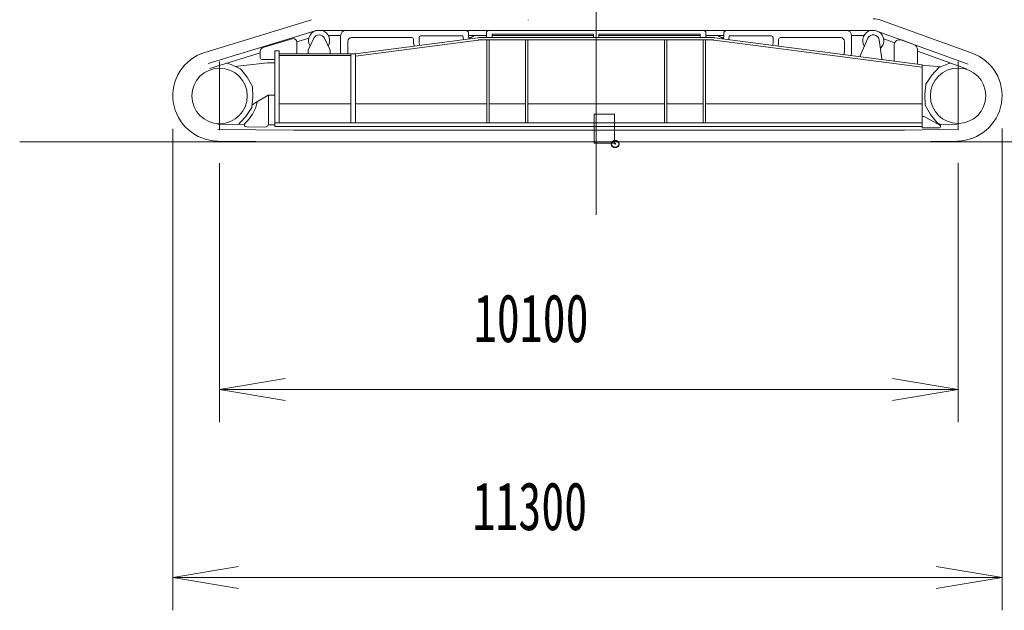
# Model space of a CAD drawing. Units: millimetres, scale not verified. Extents: x -79029 to 141934, y -6537 to 146590.
# Drawn here: x 52543 to 66028, y -5474 to 2620 of the extents above; entities that cross this region are included whole.
import ezdxf
from ezdxf.enums import TextEntityAlignment as Align

# ---------------------------------------------------------------- set-up
doc = ezdxf.new("R2010")
doc.units = ezdxf.units.MM
doc.header["$LTSCALE"] = 200
doc.header["$PDMODE"] = 32
doc.header["$PDSIZE"] = 100
doc.linetypes.add('USER2', pattern=[30, 24, -1.5, 3, -1.5])
for name, color, linetype, lineweight in [('0-0_0', 7, 'Continuous', 18), ('0-1_1', 3, 'Continuous', 18), ('0-2_2', 7, 'Continuous', 18)]:
    doc.layers.add(name, color=color, linetype=linetype, lineweight=lineweight)
doc.layers.add('0-3_Drafting_Hidden_Entities', color=1, linetype='Continuous')
doc.styles.add('ＭＳ ゴシック', font='')
doc.styles.get('ＭＳ ゴシック').set_extended_font_data('MS Gothic')

# ---------------------------------------------------------------- blocks, each defined once
blk = doc.blocks.new('HA33')
at = {"layer": '0-1_1'}
for p, q in [((2000, 57400), (2000, 2000)), ((82000, 57400), (2000, 57400)), ((82000, 2000), (82000, 57400)), ((2000, 2000), (82000, 2000))]:
    blk.add_line(p, q, dxfattribs=at)
at = {"layer": '0-3_Drafting_Hidden_Entities'}
blk.add_point((0, 0), dxfattribs=at)
blk = doc.blocks.new('_AH2_45')
at = {"layer": '0-0_0'}
blk.add_line((0, 0), (-200, 0), dxfattribs=at)
blk.add_lwpolyline([(-200, 33.33), (0, 0), (-200, -33.33)], dxfattribs=at)
blk = doc.blocks.new('D57943(1)')
at = {"layer": '0-2_2', "color": 2}
for p, q in [((-1024032, -52164), (-1024032, -762796)), ((998968, -51764), (998968, -762796)), ((-1024032, -672796), (-12532, -672796)), ((998968, -672796), (-12532, -672796))]:
    blk.add_line(p, q, dxfattribs=at)
at = {"layer": '0-2_2', "xscale": 900, "yscale": 900, "rotation": 180}
blk.add_blockref('_AH2_45', (-1024032, -672796), dxfattribs=at)
at = {"layer": '0-2_2', "xscale": 900, "yscale": 900}
blk.add_blockref('_AH2_45', (998968, -672796), dxfattribs=at)
at = {"layer": '0-2_2', "style": 'ＭＳ ゴシック', "width": 0.7}
blk.add_text('10100', height=132000, dxfattribs=at).set_placement((-327532, -582706), align=Align.BOTTOM_LEFT)
blk = doc.blocks.new('D57946(1)')
at = {"layer": '0-2_2', "color": 2}
for p, q in [((-1152006, 41836), (-1152006, -1278040)), ((1119292, 42236), (1119292, -1278040)), ((-1152006, -1188040), (-16357, -1188040)), ((1119292, -1188040), (-16357, -1188040))]:
    blk.add_line(p, q, dxfattribs=at)
at = {"layer": '0-2_2', "xscale": 900, "yscale": 900, "rotation": 180}
blk.add_blockref('_AH2_45', (-1152006, -1188040), dxfattribs=at)
at = {"layer": '0-2_2', "xscale": 900, "yscale": 900}
blk.add_blockref('_AH2_45', (1119292, -1188040), dxfattribs=at)
at = {"layer": '0-2_2', "style": 'ＭＳ ゴシック', "width": 0.7}
blk.add_text('11300', height=132000, dxfattribs=at).set_placement((-331357, -1097950), align=Align.BOTTOM_LEFT)
blk = doc.blocks.new('D57947(1)')
at = {"layer": '0-2_2', "color": 2}
for p, q in [((442568, 618034), (2672838, 618034)), ((2582838, 618034), (2582838, 312134)), ((2582838, 6234), (2582838, 312134)), ((2084339, 6234), (2672838, 6234))]:
    blk.add_line(p, q, dxfattribs=at)
at = {"layer": '0-2_2', "xscale": 900, "yscale": 900}
for p, rotation in [((2582838, 618034), 90), ((2582838, 6234), 270)]:
    blk.add_blockref('_AH2_45', p, dxfattribs=dict(at, rotation=rotation))
at = {"layer": '0-2_2', "style": 'ＭＳ ゴシック', "width": 0.7}
blk.add_text('3060', height=132000, rotation=90, dxfattribs=at).set_placement((2492748, 60134), align=Align.BOTTOM_LEFT)

msp = doc.modelspace()

# ---------------------------------------------------------------- linework, layer by layer
at = {"layer": '0-0_0', "color": 1, "linetype": 'USER2'}
for p, q in [((60438.3, -52.7), (60438.3, 5947.3)), ((55280.3, 2045.3), (55280.3, 1105.3)), ((65395.3, 2047.3), (65395.3, 1107.3))]:
    msp.add_line(p, q, dxfattribs=at)
at = {"layer": '0-0_0', "color": 4}
for p, q in [((56541.3, 2619.6), (55079.2, 2171.2)), ((65587.8, 2161.3), (64337.9, 2614.7)), ((56588.2, 2466.7), (55126.1, 2018.3)), ((56632.2, 2473.3), (56630.7, 2473.3)), ((64232.2, 2473.3), (56632.2, 2473.3)), ((65533.3, 2010.9), (64283.3, 2464.3)), ((56503.4, 2367.5), (56336.9, 2316.4)), ((56939.2, 2403.3), (56768.8, 2403.3)), ((58938.3, 2403.3), (58688.6, 2403.3)), ((60400.8, 2403.3), (59013.3, 2403.3)), ((61863.3, 2403.3), (60475.8, 2403.3)), ((64107.8, 2403.3), (63936.3, 2403.3)), ((64525.4, 2302), (64376.3, 2356.1)), ((55838.3, 2163.5), (55146.6, 1951.3)), ((65509.4, 1945.1), (64838.3, 2188.5)), ((55256.8, 1117), (56298.3, 1107.3)), ((55257.5, 1187), (55619.4, 1183.6)), ((55948.3, 1180.6), (56038.3, 1179.7)), ((56298.3, 1107.3), (56300.2, 1107.3)), ((56300.2, 1107.3), (64657.2, 1107.3)), ((64657.2, 1107.3), (64659.9, 1107.3)), ((64659.9, 1107.3), (65382.4, 1117.1)), ((65128.8, 1183.6), (65381.5, 1187.1)), ((55255.3, 957.1), (56296.8, 947.3)), ((56297, 947.3), (56300.2, 947.3)), ((56300.2, 947.3), (64657.2, 947.3)), ((64657.2, 947.3), (64661.8, 947.3)), ((64662, 947.3), (65384.6, 957.1))]:
    msp.add_line(p, q, dxfattribs=at)
at = {"layer": '0-0_0'}
for p, q in [((59505.8, 2617.1), (59505.8, 2613.3)), ((59509, 2617.1), (59505.8, 2617.1)), ((59509, 2617.1), (59509, 2613.3)), ((58663.3, 2473.3), (58688.3, 2448.3)), ((58958.3, 2473.3), (58938.3, 2453.3)), ((58938.3, 2423.3), (58938.3, 2453.3)), ((61938.3, 2453.3), (61918.3, 2473.3)), ((61938.3, 2453.3), (61938.3, 2423.3)), ((62187.3, 2448.3), (62212.3, 2473.3)), ((55873.9, 2238), (56273.9, 2358)), ((56338.3, 2310.1), (56338.3, 2152.3)), ((56938.3, 2398.3), (56938.3, 2152.3)), ((57038.3, 2323.3), (57038.3, 2152.3)), ((57913.3, 2373.3), (57088.3, 2373.3)), ((57140.3, 2152.6), (58816, 2372.3)), ((57140.7, 2120.3), (58820.1, 2340.6)), ((57938.3, 2300.7), (57938.3, 2348.3)), ((57938.3, 2300.7), (57944, 2258)), ((58013.3, 2373.3), (58013.3, 2310.7)), ((58019, 2267.8), (58013.3, 2310.7)), ((58613.6, 2398.3), (58038.3, 2398.3)), ((58613.6, 2398.3), (58620.5, 2346.7)), ((58698.2, 2368.2), (58698, 2368.1)), ((58773.2, 2403.3), (58771.5, 2402.1)), ((58830.5, 2373.3), (62060.6, 2373.3)), ((62046.1, 2341.3), (58830.5, 2341.3)), ((58938.3, 2423.3), (58938.3, 2373.3)), ((58940.3, 1207.3), (58940.3, 2341.3)), ((58972.3, 2341.3), (58972.3, 1207.3)), ((59013.3, 2373.3), (59013.3, 2423.3)), ((59013.3, 2423.3), (60400.8, 2423.3)), ((59472.3, 2341.3), (59472.3, 1207.3)), ((59504.3, 1207.3), (59504.3, 2341.3)), ((60400.8, 2423.3), (60400.8, 2373.3)), ((60475.8, 2423.3), (61863.3, 2423.3)), ((60475.8, 2373.3), (60475.8, 2423.3)), ((61372.3, 1207.3), (61372.3, 2341.3)), ((61404.3, 2341.3), (61404.3, 1207.3)), ((61454.3, 2373.3), (61459.3, 2373.3)), ((61863.3, 2423.3), (61863.3, 2373.3)), ((61904.3, 2341.3), (61904.3, 1207.3)), ((61936.3, 1207.3), (61936.3, 2341.3)), ((61938.3, 2373.3), (61938.3, 2423.3)), ((62187, 2403.3), (61938.3, 2403.3)), ((62547, 2276.3), (62056.5, 2340.6)), ((62060.6, 2372.3), (64905.5, 1999.2)), ((62103.5, 2403.3), (62105.1, 2402.1)), ((62178.4, 2368.2), (62178.6, 2368.2)), ((62255.1, 2346.8), (62262, 2398.3)), ((62837.3, 2398.3), (62262, 2398.3)), ((62862.3, 2310.7), (62856.6, 2267.9)), ((62862.3, 2310.7), (62862.3, 2373.3)), ((62931.6, 2258.1), (62937.3, 2300.7)), ((62937.3, 2348.3), (62937.3, 2300.7)), ((63787.3, 2373.3), (62962.3, 2373.3)), ((63837.3, 2181.7), (63837.3, 2323.3)), ((64054.7, 2123.9), (64160, 2364.4)), ((64312.4, 2344.4), (64352.1, 2084.9)), ((64618.9, 2341.3), (64788.9, 2279.4)), ((55838.3, 2097.3), (55838.3, 2190.1)), ((56038.3, 1157.3), (56038.3, 2192.3)), ((62547, 2276.3), (64905.3, 1967)), ((63837.3, 2181.6), (63831.9, 2139.9)), ((64518.3, 2050), (64518.3, 2270.8)), ((64838.3, 2208.9), (64838.3, 2008)), ((55936.3, 2027.5), (55614.7, 1991.7)), ((56038.3, 2072.3), (55863.3, 2072.3)), ((56098.3, 2152.3), (57080.3, 2152.3)), ((57080.3, 2127.3), (56098.3, 2127.3)), ((57080.3, 2152.3), (57140.3, 2152.3)), ((57080.3, 2152.3), (57080.3, 1207.3)), ((57140.3, 1207.3), (57140.3, 2152.3)), ((64053, 2111), (64054.7, 2123.9)), ((64352.1, 2084.9), (64350.4, 2072)), ((55495.1, 1978.4), (55614.7, 1991.7)), ((64905.3, 1999.2), (64905.3, 1137.3)), ((64905.3, 1997.3), (65157.8, 1974.8)), ((55945.3, 1585.3), (56038.3, 1585.3)), ((55951.3, 1585.3), (55951.3, 1196.2)), ((64930.3, 1292.3), (65144.9, 1174.8)), ((55900.4, 1146.2), (55648.6, 1150.6)), ((56038.3, 1207.3), (64905.3, 1207.3)), ((56038.3, 1157.3), (64905.3, 1157.3)), ((65135.3, 1137.3), (64905.3, 1137.3))]:
    msp.add_line(p, q, dxfattribs=at)
at = {"layer": '0-0_0', "color": 6}
for p, q in [((56437, 2347.1), (56437, 2347)), ((55778.7, 1482.8), (55945.3, 1585.3)), ((55778.7, 1482.8), (55724.4, 1449.4))]:
    msp.add_line(p, q, dxfattribs=at)
at = {"layer": '0-0_0', "color": 2}
msp.add_line((56038.3, 2027.3), (55936.3, 2027.3), dxfattribs=at)
at = {"layer": '0-0_0', "color": 30}
for p, q in [((55376.2, 2021.8), (55436.9, 2005.5)), ((65133.5, 1965.4), (65269.1, 2017.3)), ((65269.1, 2017.3), (65295.8, 2022.6)), ((55730.4, 1704.3), (55737.8, 1559.3)), ((64937.8, 1593.3), (64955.3, 1737.4)), ((55737.8, 1559.3), (55720.3, 1415.1)), ((64945.2, 1448.2), (64937.8, 1593.3)), ((57080.3, 1467.3), (56098.3, 1467.3)), ((58940.3, 1467.3), (57140.3, 1467.3)), ((59472.3, 1467.3), (58972.3, 1467.3)), ((61372.3, 1467.3), (59504.3, 1467.3)), ((61904.3, 1467.3), (61404.3, 1467.3)), ((64905.3, 1467.3), (61936.3, 1467.3)), ((55535.6, 1184.6), (55535.1, 1184.4))]:
    msp.add_line(p, q, dxfattribs=at)
at = {"layer": '0-0_0', "color": 1}
msp.add_line((52542.8, 947.3), (70372.1, 947.3), dxfattribs=at)
at = {"layer": '0-0_0'}
for points in [[(58694.9, 2356.4), (58688.3, 2405.6), (58688.3, 2448.3)], [(62187.3, 2448.3), (62187.3, 2405.6), (62180.8, 2356.6)], [(56493.3, 2152.3), (56493.3, 2202.3), (56571, 2366.5)], [(56715.6, 2366.5), (56793.3, 2202.3), (56793.3, 2152.3)], [(63931.9, 2126.9), (63937.3, 2168.7), (63937.3, 2398.3)], [(56038.3, 2192.3), (56098.3, 2192.3), (56098.3, 1207.3)], [(64905.3, 1292.3), (64924.3, 1292.3), (64930.3, 1292.3)]]:
    msp.add_lwpolyline(points, dxfattribs=at)
at = {"layer": '0-0_0', "color": 30}
for points in [[(55436.9, 2005.5), (55536.2, 1959.3), (55568.5, 1944.2)], [(55568.5, 1944.2), (55659.8, 1831.3), (55730.4, 1704.3)], [(64955.3, 1737.4), (65034.5, 1859.1), (65133.5, 1965.4)], [(55720.3, 1415.1), (55641, 1293.4), (55566.4, 1213.2), (55539.6, 1184.4)], [(65107, 1208.3), (65015.8, 1321.3), (64962.6, 1417), (64945.2, 1448.2)], [(65159.3, 1184.1), (65139.4, 1193.3), (65107, 1208.3)]]:
    msp.add_lwpolyline(points, dxfattribs=at)
at = {"layer": '0-0_0'}
for centre in [(55280.3, 1575.3), (65395.3, 1577.3)]:
    msp.add_circle(centre, 380, dxfattribs=at)
at = {"layer": '0-0_0', "color": 4}
for centre, radius, start, end in [((64232.2, 2323.3), 310, 70.06426, 90), ((56677.6, 2162.5), 317, 105.76653, 106.37952), ((56624.4, 2354.5), 117.8, 105.01194, 106.2705), ((56627.9, 2342), 130.8, 104.32811, 105.0623), ((56694, 2063.3), 417.2, 103.47536, 103.6543), ((56633.8, 2315.2), 158.3, 102.98544, 103.50698), ((56627.5, 2345.1), 127.7, 102.56037, 103.24853), ((56631.9, 2324.9), 148.4, 101.96044, 102.53854), ((56634.3, 2312.5), 160.9, 101.35681, 101.8811), ((56632.3, 2322.3), 151, 100.78768, 101.34958), ((56631.7, 2326.1), 147.2, 100.2472, 100.82588), ((56632.1, 2323.5), 149.8, 99.66051, 100.22793), ((56632.3, 2322.4), 150.9, 99.10217, 99.66483), ((56632.2, 2323.3), 150, 98.51836, 99.08447), ((56632.1, 2323.6), 149.7, 97.96445, 98.53185), ((56632.1, 2323.2), 150, 97.38025, 97.94643), ((56632.2, 2323), 150.3, 96.82553, 97.39096), ((56632.2, 2322.9), 150.3, 96.2444, 96.80968), ((56632.2, 2322.7), 150.5, 95.68597, 96.2508), ((56632.2, 2322.5), 150.8, 95.1098, 95.6739), ((56632.2, 2322.2), 151.1, 94.55311, 95.11639), ((56632.2, 2321.8), 151.4, 93.97767, 94.5401), ((56632.3, 2321.5), 151.8, 93.41935, 93.98078), ((56632.3, 2321), 152.2, 92.84587, 93.40622), ((56632.3, 2320.5), 152.7, 92.29682, 92.85594), ((56632.3, 2320), 153.2, 91.71838, 92.27622), ((56632.3, 2319.5), 153.8, 91.17182, 91.72823), ((56632.3, 2318.8), 154.4, 90.59976, 91.15468), ((55261.2, 1577.8), 620.8, 107.04997, 269.46298), ((65376.2, 1577.8), 620.8, 270.77501, 70.06378)]:
    msp.add_arc(centre, radius, start, end, dxfattribs=at)
at = {"layer": '0-0_0', "color": 2}
for centre, start, end in [((56643.3, 2332.3), 111.159, 211.10837), ((56643.3, 2332.3), 328.8916, 77.33915), ((64233.3, 2332.3), 102.66089, 212.8425), ((64233.3, 2332.3), 312.36127, 57.27029)]:
    msp.add_arc(centre, 145, start, end, dxfattribs=at)
at = {"layer": '0-0_0'}
for centre, radius, start, end in [((57013.3, 2398.3), 75, 90.03346, 180), ((63862.3, 2398.3), 75, 0, 89.96673), ((56288.3, 2310.1), 50, 0, 106.69924), ((56643.3, 2332.3), 80, 25.31762, 154.68238), ((57088.3, 2323.3), 50, 90, 180), ((57913.3, 2348.3), 25, 0, 90), ((58038.3, 2373.3), 25, 90, 180), ((58472, 2685.6), 389.8, 304.64769, 304.71029), ((58611.2, 2485), 145.6, 304.64231, 304.77027), ((58601.3, 2499.1), 162.8, 304.78151, 304.85585), ((58396.5, 2791.9), 520.1, 304.93729, 304.95541), ((58581.2, 2527.9), 197.9, 304.92957, 304.98228), ((58603, 2496.9), 160, 304.967, 305.03641), ((58587.7, 2518.4), 186.4, 305.06202, 305.12025), ((58578.5, 2531.7), 202.6, 305.08642, 305.13917), ((58585.5, 2521.6), 190.3, 305.16146, 305.21794), ((58588.2, 2517.9), 185.8, 305.20461, 305.26273), ((58586.1, 2520.8), 189.3, 305.28274, 305.33969), ((58585.3, 2522), 190.8, 305.33584, 305.39229), ((58585.9, 2521.2), 189.8, 305.38535, 305.44214), ((58586.1, 2521), 189.4, 305.4349, 305.49183), ((58585.9, 2521.3), 189.8, 305.47742, 305.53423), ((58585.7, 2521.4), 190, 305.61189, 305.66867), ((58585.8, 2521.3), 189.9, 305.5624, 305.61916), ((58585.7, 2521.4), 190, 305.67907, 305.73585), ((58585.7, 2521.5), 190.1, 305.70378, 305.76054), ((58585.6, 2521.5), 190.1, 305.78873, 305.84547), ((58585.6, 2521.5), 190.2, 305.85587, 305.9126), ((58585.6, 2521.7), 190.3, 305.88051, 305.93724), ((58585.5, 2521.6), 190.3, 305.96547, 306.02219), ((58585.5, 2521.7), 190.4, 306.01467, 306.07137), ((58585.5, 2521.8), 190.4, 306.05714, 306.11384), ((58585.4, 2521.8), 190.5, 306.12418, 306.18086), ((58585.3, 2521.9), 190.6, 306.1912, 306.24786), ((58441.3, 3158.6), 831, 288.00394, 288.53313), ((58613.8, 2651.6), 295.5, 288.07587, 289.20156), ((58608, 2669.2), 314.1, 289.13143, 289.8051), ((58348.5, 3356.8), 1048.9, 290.42135, 290.57447), ((58588.1, 2718.9), 367.6, 290.54033, 291.01968), ((58618.7, 2642.8), 285.6, 290.76089, 291.41221), ((58604.9, 2678), 323.3, 291.42301, 291.97587), ((58597.8, 2694.5), 341.4, 292.04432, 292.55126), ((58609.8, 2665.5), 309.9, 292.55269, 293.10589), ((58617.3, 2648.6), 291.4, 293.05887, 293.64079), ((58618.9, 2644.8), 287.3, 293.64575, 294.22517), ((58622.3, 2637.4), 279.2, 294.21349, 294.79934), ((58627, 2627.2), 267.9, 294.80466, 295.40479), ((58631.8, 2617.4), 257.1, 295.38077, 295.99561), ((58635.6, 2609.5), 248.2, 295.99987, 296.62488), ((58640.1, 2600.8), 238.5, 296.60235, 297.24099), ((58644.2, 2592.7), 229.4, 297.24368, 297.89497), ((58648.8, 2584.3), 219.8, 297.87028, 298.53709), ((58652.9, 2576.7), 211.2, 298.5403, 299.22044), ((58657.4, 2568.9), 202.2, 299.19596, 299.89256), ((58661.4, 2561.8), 194.1, 299.89526, 300.60596), ((58666, 2554.4), 185.3, 300.57583, 301.30501), ((58670.2, 2547.4), 177.2, 301.3077, 302.05403), ((58674.3, 2540.9), 169.5, 302.0257, 302.78947), ((58677.6, 2535.9), 163.5, 302.79653, 303.57068), ((58682.8, 2528.1), 154.1, 303.53622, 304.33954), ((58689.3, 2518.7), 142.7, 304.32343, 305.17156), ((58830.5, 2261.3), 112, 90, 97.47211), ((58830.5, 2261.3), 80, 90, 97.47211), ((62046.1, 2261.3), 80, 82.52789, 90), ((62187.3, 2518.7), 142.7, 234.82997, 235.67813), ((62193.8, 2528.1), 154.1, 235.66045, 236.4638), ((62199.1, 2535.9), 163.5, 236.42931, 237.20348), ((62202.3, 2540.9), 169.5, 237.21052, 237.97432), ((62206.4, 2547.4), 177.2, 237.94596, 238.69232), ((62210.7, 2554.4), 185.3, 238.69497, 239.42418), ((62215.2, 2561.8), 194.1, 239.39403, 240.10475), ((62219.3, 2568.9), 202.2, 240.10743, 240.80406), ((62223.7, 2576.7), 211.2, 240.78065, 241.46081), ((62227.9, 2584.3), 219.8, 241.4629, 242.12973), ((62232.4, 2592.7), 229.4, 242.10502, 242.75632), ((62236.6, 2600.8), 238.5, 242.75998, 243.39863), ((62241, 2609.5), 248.2, 243.37511, 244.00014), ((62244.9, 2617.4), 257.1, 244.00439, 244.61923), ((62249.6, 2627.2), 267.9, 244.59607, 245.19621), ((62254.3, 2637.4), 279.2, 245.20149, 245.78735), ((62257.7, 2644.8), 287.3, 245.77402, 246.35346), ((62259.3, 2648.6), 291.4, 246.35997, 246.9419), ((62266.8, 2665.5), 309.9, 246.89485, 247.44806), ((62278.9, 2694.5), 341.4, 247.44946, 247.9564), ((62271.7, 2678), 323.3, 248.02412, 248.577), ((62257.9, 2642.8), 285.6, 248.58778, 249.23911), ((62288.5, 2718.9), 367.6, 248.98098, 249.46033), ((62528.2, 3356.8), 1049, 249.42624, 249.57936), ((62268.6, 2669.3), 314.1, 250.19542, 250.86909), ((62262.9, 2651.6), 295.5, 250.79875, 251.92445), ((62435.3, 3158.6), 831.1, 251.46734, 251.99653), ((62194.1, 2389.6), 26.5, 233.97181, 234.28053), ((62194.1, 2389.6), 26.5, 234.3174, 234.62592), ((62194.2, 2389.6), 26.5, 234.57425, 234.88251), ((62194.2, 2389.7), 26.6, 234.94275, 235.25073), ((62194.2, 2389.7), 26.6, 235.22201, 235.52968), ((62194.2, 2389.7), 26.6, 235.56697, 235.87433), ((62194.3, 2389.7), 26.7, 235.82299, 236.13001), ((62194.3, 2389.8), 26.7, 236.1566, 236.46326), ((62194.3, 2389.8), 26.8, 236.47885, 236.78516), ((62194.3, 2389.9), 26.8, 236.77789, 237.08387), ((62194.4, 2389.9), 26.9, 237.06639, 237.37189), ((62194.4, 2390), 26.9, 237.37634, 237.68128), ((62194.4, 2390), 27, 237.68569, 237.9904), ((62194.4, 2390), 27, 238.01548, 238.32029), ((62194.5, 2390.1), 27.1, 238.30338, 238.60696), ((62194.6, 2390.3), 27.3, 238.59172, 238.89298), ((62194.5, 2390.2), 27.2, 238.90502, 239.20838), ((62194.3, 2389.8), 26.8, 239.22899, 239.53798), ((62194.7, 2390.5), 27.5, 239.52785, 239.82752), ((62195.6, 2392.1), 29.4, 239.80268, 240.08203), ((62194.5, 2390.1), 27.1, 240.13052, 240.43827), ((62192.6, 2386.9), 23.4, 240.45296, 240.81899), ((62195.4, 2391.7), 28.9, 240.67964, 240.95689), ((62218.4, 2433.1), 76.4, 240.94171, 241.03685), ((62192.9, 2387.4), 24, 241.40193, 241.79199), ((62191.8, 2385.3), 21.6, 241.74724, 242.41564), ((62208.9, 2417.5), 58, 242.16923, 242.49486), ((62837.3, 2373.3), 25, 0, 90), ((62962.3, 2348.3), 25, 90, 180), ((63787.3, 2323.3), 50, 0, 90), ((64233.3, 2332.3), 80, 8.71112, 156.34467), ((64593.3, 2270.8), 75, 70, 180), ((55888.3, 2190.1), 50, 106.69924, 180), ((64763.3, 2208.9), 75, 0, 70), ((55863.3, 2097.3), 25, 180, 270), ((55280.3, 1595.3), 525, 346.48153, 348.75668), ((55280.3, 1595.3), 525, 311.64771, 346.48153), ((55649.1, 1180.6), 30, 131.64771, 269), ((55901.3, 1196.2), 50, 269, 0), ((65135.3, 1157.3), 20, 270, 61.30728)]:
    msp.add_arc(centre, radius, start, end, dxfattribs=at)
at = {"layer": '0-0_0', "color": 1}
msp.add_arc((64233.3, 2332.3), 141.2, 69.2464, 90.45736, dxfattribs=at)

# ---------------------------------------------------------------- block references
at = {"layer": '0-0_0', "xscale": 0.005, "yscale": 0.005}
for name in ['D57947(1)', 'D57946(1)', 'D57943(1)']:
    msp.add_blockref(name, (60400.5, 916.1), dxfattribs=at)
at = {"layer": '0-0_0', "xscale": 0.005, "yscale": 0.005, "rotation": 90}
msp.add_blockref('HA33', (60697.5, 916.1), dxfattribs=at)

doc.saveas('drawing.dxf')
